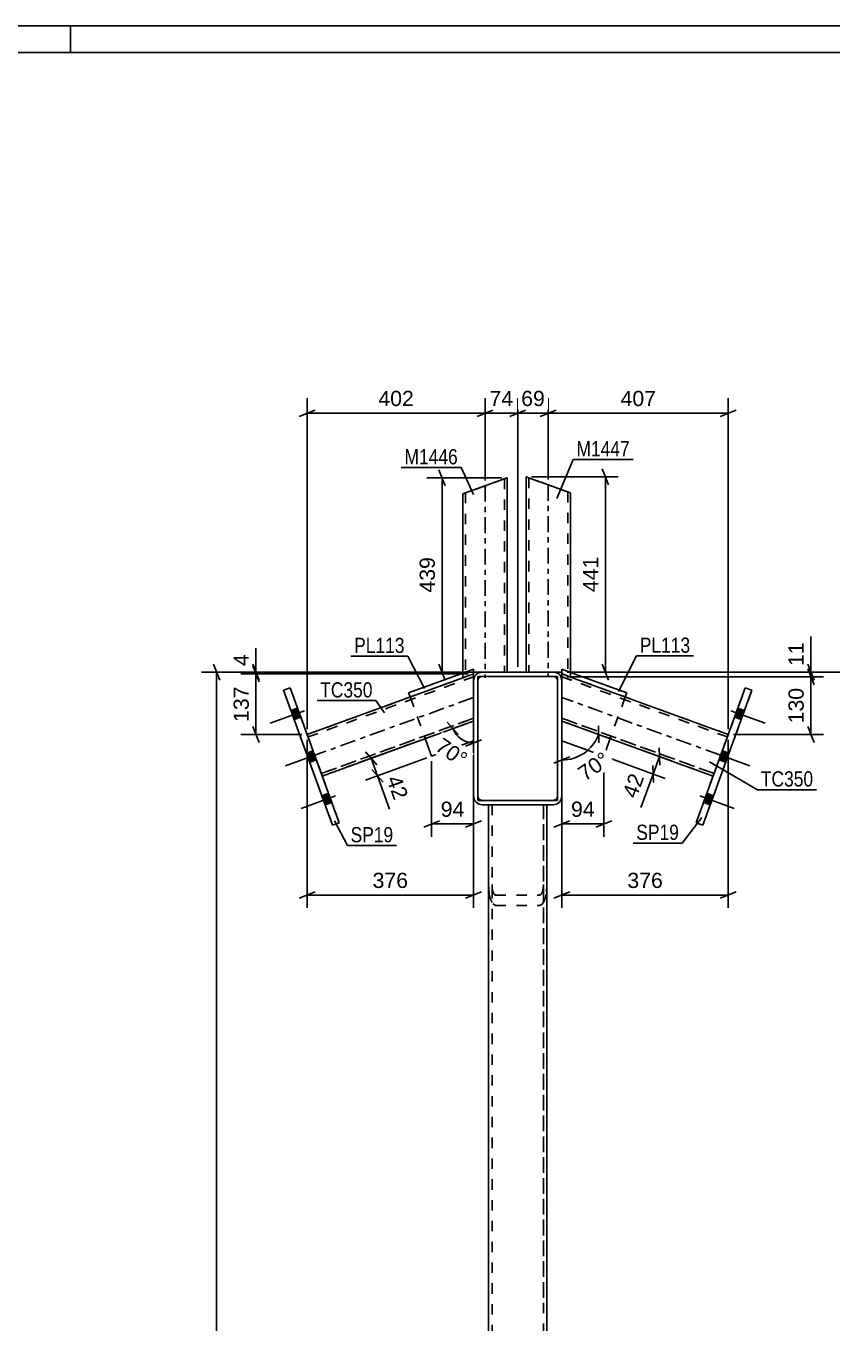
# Model space of a CAD drawing. Header units: millimetres. Extents: x 0 to 1189, y 0 to 841.
# Drawn here: x 550.6 to 702.5, y 596.6 to 841 of the extents above; entities that cross this region are included whole.
import ezdxf

# ---------------------------------------------------------------- set-up
doc = ezdxf.new("R2010")
doc.units = ezdxf.units.MM
doc.linetypes.add('DXK_LINE_DOT2', pattern=[3.9198, 1.9599, -1.9599])
doc.linetypes.add('DXK_LINE_DOT3', pattern=[5.9187, 2.979, -0.9799, 0.9799, -0.9799])
doc.styles.add('Arial', font='ARIAL.TTF', dxfattribs={"height": 0.2})
doc.styles.add('Arial Narrow', font='ARIALN.TTF', dxfattribs={"height": 0.2})

# ---------------------------------------------------------------- blocks, each defined once
blk = doc.blocks.new('Unknown-284935191-1134')
at = {"color": 5, "linetype": 'Continuous'}
for p, q in [((1189, 841), (0, 841)), ((559, 836), (559, 841)), ((1184, 836), (5, 836))]:
    blk.add_line(p, q, dxfattribs=at)
blk = doc.blocks.new('Part-284935191-10053 - 10052')
at = {"color": 2, "linetype": 'Continuous'}
for p, q in [((636.58, 719.28), (635.94, 719.15)), ((636.58, 719.28), (649.91, 719.28)), ((650.55, 719.15), (649.91, 719.28)), ((635.04, 718.25), (634.91, 717.61)), ((634.91, 717.61), (634.91, 695.95)), ((651.58, 717.61), (651.45, 718.25)), ((651.58, 717.61), (651.58, 695.95)), ((634.91, 695.95), (635.04, 695.31)), ((635.94, 694.41), (636.58, 694.28)), ((636.58, 694.28), (638.28, 694.28)), ((649.91, 694.28), (648.21, 694.28)), ((649.91, 694.28), (650.55, 694.41)), ((651.45, 695.31), (651.58, 695.95))]:
    blk.add_line(p, q, dxfattribs=at)
at = {"color": 7, "linetype": 'DXK_LINE_DOT2'}
for p, q in [((636.26, 718.38), (636.58, 718.45)), ((636.58, 719.28), (636.58, 719.28)), ((636.58, 718.45), (636.58, 718.45)), ((636.58, 718.45), (649.91, 718.45)), ((649.91, 719.28), (649.91, 719.28)), ((649.91, 718.45), (649.91, 718.45)), ((649.91, 718.45), (650.23, 718.38)), ((634.91, 717.62), (634.91, 717.61)), ((635.74, 717.61), (635.81, 717.93)), ((635.74, 717.61), (635.74, 717.62)), ((635.74, 695.95), (635.74, 717.61)), ((650.68, 717.93), (650.74, 717.61)), ((650.74, 717.61), (650.74, 717.62)), ((650.74, 695.95), (650.74, 717.61)), ((651.58, 717.62), (651.58, 717.61)), ((635.74, 695.95), (635.74, 695.95)), ((635.81, 695.63), (635.74, 695.95)), ((636.58, 695.11), (636.26, 695.18)), ((636.58, 695.11), (636.58, 695.12)), ((636.58, 695.11), (649.91, 695.11)), ((636.58, 694.28), (636.58, 694.28)), ((648.21, 694.28), (638.28, 694.28)), ((650.23, 695.18), (649.91, 695.11)), ((649.91, 695.11), (649.91, 695.12)), ((649.91, 694.28), (649.91, 694.28)), ((650.74, 695.95), (650.68, 695.63)), ((650.74, 695.95), (650.74, 695.95))]:
    blk.add_line(p, q, dxfattribs=at)
at = {"color": 7, "linetype": 'DXK_LINE_DOT3'}
blk.add_line((643.24, 706.78), (643.24, 706.78), dxfattribs=at)
at = {"color": 2, "linetype": 'Continuous'}
for centre, start, end in [((636.58, 717.61), 112.5, 157.5), ((649.91, 717.61), 22.5, 67.5), ((636.58, 695.95), 202.5, 247.5), ((649.91, 695.95), 292.5, 337.5)]:
    blk.add_arc(centre, 1.67, start, end, dxfattribs=at)
at = {"color": 7, "linetype": 'DXK_LINE_DOT2'}
for centre, start, end in [((636.58, 717.61), 112.5, 157.5), ((649.91, 717.61), 22.5, 67.5), ((636.58, 695.95), 202.5, 247.5), ((649.91, 695.95), 292.5, 337.5)]:
    blk.add_arc(centre, 0.833, start, end, dxfattribs=at)
blk = doc.blocks.new('Part-284935191-10109 - 10052')
at = {"color": 2, "linetype": 'Continuous'}
for p, q in [((644.84, 756.06), (644.84, 756.06)), ((644.84, 756.06), (644.84, 719.28)), ((644.84, 756.06), (644.91, 756.03)), ((644.91, 756.03), (645.13, 755.95)), ((645.13, 755.95), (653.17, 753.03)), ((653.17, 753.03), (653.17, 753.03)), ((653.17, 753.03), (653.17, 718.34)), ((651.58, 719.28), (649.91, 719.28)), ((651.58, 719.28), (651.58, 718.92)), ((651.58, 718.92), (652.88, 718.44)), ((653.09, 718.37), (652.88, 718.44)), ((653.17, 718.34), (653.09, 718.37))]:
    blk.add_line(p, q, dxfattribs=at)
at = {"color": 7, "linetype": 'DXK_LINE_DOT2'}
for p, q in [((653.17, 753.03), (644.84, 756.06)), ((644.84, 756.06), (644.84, 756.06)), ((645.34, 755.88), (645.34, 719.28)), ((645.34, 755.88), (652.63, 753.22)), ((645.34, 755.88), (645.37, 755.86)), ((645.37, 755.86), (652.67, 753.21)), ((652.63, 753.22), (652.67, 753.21)), ((652.67, 753.21), (652.67, 718.52)), ((653.17, 753.03), (653.17, 753.03)), ((644.84, 719.28), (644.91, 719.28)), ((644.84, 719.28), (644.91, 719.28)), ((649.91, 719.28), (644.91, 719.28)), ((644.91, 719.28), (645.13, 719.28)), ((651.58, 719.28), (645.13, 719.28)), ((651.58, 719.28), (645.34, 719.28)), ((645.34, 719.28), (651.58, 719.28)), ((651.58, 719.28), (651.58, 719.28)), ((651.58, 719.28), (651.58, 719.28)), ((651.58, 718.92), (652.67, 718.52)), ((651.58, 718.92), (652.67, 718.52)), ((651.58, 718.92), (653.17, 718.34))]:
    blk.add_line(p, q, dxfattribs=at)
at = {"color": 7, "linetype": 'DXK_LINE_DOT3'}
blk.add_line((649, 754.54), (649, 718.34), dxfattribs=at)
blk = doc.blocks.new('Part-284935191-10071 - 10052')
at = {"color": 2, "linetype": 'Continuous'}
for p, q in [((651.58, 718.92), (651.58, 717.61)), ((653.17, 718.34), (682.9, 707.52)), ((651.58, 710.05), (680.05, 699.69))]:
    blk.add_line(p, q, dxfattribs=at)
at = {"color": 7, "linetype": 'DXK_LINE_DOT2'}
for p, q in [((651.58, 718.92), (653.17, 718.34)), ((651.58, 718.92), (651.58, 718.92)), ((682.9, 707.52), (651.58, 718.92)), ((651.58, 718.92), (651.58, 718.92)), ((651.58, 718.92), (651.58, 717.85)), ((651.58, 718.39), (682.73, 707.05)), ((682.73, 707.05), (651.58, 718.39)), ((651.58, 718.39), (651.58, 718.39)), ((651.58, 710.05), (651.58, 717.61)), ((651.58, 710.58), (680.22, 700.16)), ((680.22, 700.16), (651.58, 710.58)), ((651.58, 710.58), (651.58, 710.58)), ((680.05, 699.69), (651.58, 710.05)), ((651.58, 710.05), (651.58, 710.05)), ((682.9, 707.52), (680.05, 699.69)), ((680.05, 699.69), (682.9, 707.52)), ((682.73, 707.05), (682.73, 707.05)), ((682.9, 707.52), (682.9, 707.52)), ((680.05, 699.69), (680.05, 699.69)), ((680.22, 700.16), (680.22, 700.16))]:
    blk.add_line(p, q, dxfattribs=at)
at = {"color": 7, "linetype": 'DXK_LINE_DOT3'}
blk.add_line((681.47, 703.6), (651.58, 714.48), dxfattribs=at)
blk = doc.blocks.new('Part-284935191-10055 - 10052')
at = {"color": 7, "linetype": 'DXK_LINE_DOT2'}
for p, q in [((637.74, 694.28), (637.74, 694.28)), ((637.74, 694.28), (638.41, 694.28)), ((637.74, 694.28), (637.74, 601.4)), ((637.84, 694.28), (637.74, 694.28)), ((638.13, 694.28), (637.84, 694.28)), ((648.35, 694.28), (638.13, 694.28)), ((638.41, 694.28), (638.41, 694.28)), ((638.41, 694.28), (638.41, 601.4)), ((638.41, 694.28), (638.46, 694.28)), ((638.46, 694.28), (638.6, 694.28)), ((648.08, 694.28), (638.6, 694.28)), ((648.08, 601.4), (648.08, 694.28)), ((648.74, 694.28), (648.08, 694.28)), ((648.64, 694.28), (648.35, 694.28)), ((648.74, 694.28), (648.64, 694.28)), ((648.74, 694.28), (648.74, 601.4)), ((637.74, 679.24), (637.84, 677.73)), ((638.46, 678.49), (638.41, 679.24)), ((639.08, 677.27), (638.82, 677.42)), ((639.08, 677.27), (647.41, 677.27)), ((647.66, 677.42), (647.41, 677.27)), ((648.08, 679.24), (648.03, 678.49)), ((648.64, 677.73), (648.74, 679.24)), ((638.57, 675.61), (638.82, 675.46)), ((638.82, 675.46), (639.08, 675.31)), ((639.08, 675.31), (647.41, 675.31)), ((647.41, 675.31), (647.88, 675.58)), ((647.88, 675.58), (647.92, 675.61))]:
    blk.add_line(p, q, dxfattribs=at)
for centre, radius, start, end in [((642.43, 678.1), 4.6, 184.591, 212.8749), ((640.75, 678.67), 2.3, 184.591, 212.8749), ((645.73, 678.67), 2.3, 327.1251, 355.409), ((644.06, 678.1), 4.6, 327.1251, 355.409)]:
    blk.add_arc(centre, radius, start, end, dxfattribs=at)
blk = doc.blocks.new('Part-284935191-10057 - 10052')
at = {"color": 2, "linetype": 'Continuous'}
for p, q in [((637.74, 694.28), (637.74, 453.45)), ((638.28, 694.28), (638.57, 694.28)), ((638.57, 694.28), (648.21, 694.28)), ((648.74, 694.28), (648.74, 453.45)), ((648.2, 453.45), (638.28, 453.45))]:
    blk.add_line(p, q, dxfattribs=at)
at = {"color": 7, "linetype": 'DXK_LINE_DOT2'}
for p, q in [((637.74, 694.28), (637.74, 694.28)), ((637.74, 694.28), (637.74, 694.28)), ((637.74, 694.28), (637.84, 694.28)), ((638.13, 694.28), (637.74, 694.28)), ((637.84, 694.28), (638.28, 694.28)), ((638.13, 694.28), (648.35, 694.28)), ((638.41, 694.28), (638.41, 453.45)), ((638.41, 694.28), (647.88, 694.28)), ((638.41, 694.28), (638.46, 694.28)), ((638.46, 694.28), (638.6, 694.28)), ((648.08, 694.28), (638.6, 694.28)), ((648.03, 694.28), (647.88, 694.28)), ((648.08, 694.28), (648.03, 694.28)), ((648.08, 453.45), (648.08, 694.28)), ((648.64, 694.28), (648.21, 694.28)), ((648.64, 694.28), (648.35, 694.28)), ((648.64, 694.28), (648.74, 694.28)), ((648.74, 694.28), (648.64, 694.28)), ((648.74, 694.28), (648.74, 694.28)), ((648.74, 694.28), (648.74, 694.28)), ((637.74, 453.45), (637.74, 453.45)), ((637.74, 453.45), (638.57, 453.45)), ((638.28, 453.45), (637.74, 453.45)), ((638.41, 453.45), (648.74, 453.45)), ((638.41, 453.45), (638.41, 453.45)), ((647.92, 453.45), (648.03, 453.45)), ((648.03, 453.45), (648.08, 453.45)), ((648.08, 453.45), (648.08, 453.45)), ((648.35, 453.45), (648.2, 453.45)), ((648.74, 453.45), (648.35, 453.45)), ((648.74, 453.45), (648.74, 453.45))]:
    blk.add_line(p, q, dxfattribs=at)
blk = doc.blocks.new('Part-284935191-10060 - 10052')
at = {"color": 7, "linetype": 'DXK_LINE_DOT2'}
for p, q in [((603.59, 707.52), (634.91, 718.92)), ((634.91, 718.92), (632.92, 718.2)), ((634.91, 718.92), (634.91, 718.92)), ((634.91, 718.92), (634.91, 718.92)), ((634.91, 718.92), (634.91, 718.84)), ((634.91, 718.84), (634.91, 718.84)), ((634.91, 718.61), (634.91, 718.61)), ((603.76, 707.05), (634.91, 718.39)), ((634.91, 718.39), (603.76, 707.05)), ((634.91, 718.39), (634.91, 718.39)), ((634.91, 718.26), (634.91, 718.26)), ((634.91, 718.26), (634.91, 717.85)), ((634.91, 717.61), (634.91, 710.05)), ((606.27, 700.16), (634.91, 710.58)), ((634.91, 710.58), (606.27, 700.16)), ((634.91, 710.05), (606.44, 699.69)), ((634.91, 710.58), (634.91, 710.58)), ((634.91, 710.05), (634.91, 710.05)), ((603.59, 707.52), (606.44, 699.69)), ((606.44, 699.69), (603.59, 707.52)), ((603.59, 707.52), (603.59, 707.52)), ((603.76, 707.05), (603.76, 707.05)), ((606.27, 700.16), (606.27, 700.16)), ((606.44, 699.69), (606.44, 699.69))]:
    blk.add_line(p, q, dxfattribs=at)
at = {"color": 2, "linetype": 'Continuous'}
for p, q in [((634.91, 718.84), (634.91, 718.92)), ((634.91, 718.84), (634.91, 718.26)), ((632.92, 718.2), (603.59, 707.52)), ((634.91, 718.26), (634.91, 717.61)), ((606.44, 699.69), (634.91, 710.05))]:
    blk.add_line(p, q, dxfattribs=at)
at = {"color": 7, "linetype": 'DXK_LINE_DOT3'}
blk.add_line((634.91, 714.48), (605.01, 703.6), dxfattribs=at)
blk = doc.blocks.new('Part-284935191-10073 - 10052')
at = {"color": 2, "linetype": 'Continuous'}
for p, q in [((686.11, 716.33), (676.84, 690.88)), ((687.36, 715.87), (686.11, 716.33)), ((686.11, 716.33), (686.11, 716.33)), ((678.1, 690.42), (687.36, 715.87)), ((687.36, 715.87), (687.36, 715.87)), ((676.84, 690.88), (678.1, 690.42)), ((676.84, 690.88), (676.84, 690.88)), ((678.1, 690.42), (678.1, 690.42))]:
    blk.add_line(p, q, dxfattribs=at)
at = {"color": 7, "linetype": 'DXK_LINE_DOT2'}
for p, q in [((676.84, 690.88), (686.11, 716.33)), ((686.11, 716.33), (687.36, 715.87)), ((687.36, 715.87), (678.1, 690.42)), ((678.1, 690.42), (676.84, 690.88))]:
    blk.add_line(p, q, dxfattribs=at)
blk = doc.blocks.new('Part-284935191-10074 - 10052')
at = {"color": 2, "linetype": 'Continuous'}
for p, q in [((600.38, 716.33), (599.13, 715.87)), ((609.64, 690.88), (600.38, 716.33)), ((600.38, 716.33), (600.38, 716.33)), ((599.13, 715.87), (608.39, 690.42)), ((599.13, 715.87), (599.13, 715.87)), ((608.39, 690.42), (609.64, 690.88)), ((608.39, 690.42), (608.39, 690.42)), ((609.64, 690.88), (609.64, 690.88))]:
    blk.add_line(p, q, dxfattribs=at)
at = {"color": 7, "linetype": 'DXK_LINE_DOT2'}
for p, q in [((599.13, 715.87), (600.38, 716.33)), ((609.64, 690.88), (600.38, 716.33)), ((608.39, 690.42), (599.13, 715.87)), ((609.64, 690.88), (608.39, 690.42))]:
    blk.add_line(p, q, dxfattribs=at)
blk = doc.blocks.new('Part-284935191-10085 - 10052')
at = {"color": 7, "linetype": 'DXK_LINE_DOT2'}
for p, q in [((651.58, 719.8), (651.58, 719.8)), ((651.58, 719.8), (651.58, 706.32)), ((651.58, 719.8), (653.17, 719.22)), ((651.58, 719.8), (663.78, 715.36)), ((663.5, 714.58), (660.65, 706.75)), ((663.78, 715.36), (663.78, 715.36)), ((651.58, 706.32), (659.45, 703.46))]:
    blk.add_line(p, q, dxfattribs=at)
at = {"color": 2, "linetype": 'Continuous'}
for p, q in [((653.17, 719.22), (663.78, 715.36)), ((663.78, 715.36), (663.5, 714.58)), ((663.78, 715.36), (663.78, 715.36)), ((651.58, 706.32), (659.45, 703.46)), ((660.65, 706.75), (659.45, 703.46)), ((659.45, 703.46), (659.45, 703.46))]:
    blk.add_line(p, q, dxfattribs=at)
blk = doc.blocks.new('Part-284935191-10086 - 10052')
at = {"color": 7, "linetype": 'DXK_LINE_DOT2'}
for p, q in [((622.7, 715.36), (634.91, 719.8)), ((634.91, 719.8), (632.92, 719.08)), ((634.91, 719.8), (634.91, 719.8)), ((634.91, 719.8), (634.91, 706.32)), ((622.7, 715.36), (622.7, 715.36)), ((622.99, 714.58), (625.84, 706.75)), ((627.04, 703.46), (634.91, 706.32))]:
    blk.add_line(p, q, dxfattribs=at)
at = {"color": 2, "linetype": 'Continuous'}
for p, q in [((632.92, 719.08), (622.7, 715.36)), ((622.7, 715.36), (622.7, 715.36)), ((622.7, 715.36), (622.99, 714.58)), ((627.04, 703.46), (625.84, 706.75)), ((634.91, 706.32), (627.04, 703.46)), ((627.04, 703.46), (627.04, 703.46))]:
    blk.add_line(p, q, dxfattribs=at)
blk = doc.blocks.new('Part-284935191-10110 - 10052')
at = {"color": 7, "linetype": 'DXK_LINE_DOT2'}
for p, q in [((640.96, 755.77), (632.92, 752.84)), ((640.72, 755.68), (633.42, 753.03)), ((640.76, 755.7), (633.46, 753.04)), ((640.72, 755.68), (640.76, 755.7)), ((640.76, 755.7), (640.76, 719.28)), ((641.18, 755.85), (640.96, 755.77)), ((641.26, 755.88), (641.18, 755.85)), ((641.26, 755.88), (641.26, 755.88)), ((632.92, 752.84), (632.92, 752.84)), ((633.42, 753.03), (633.46, 753.04)), ((633.42, 753.03), (633.42, 718.38)), ((634.91, 718.92), (633.22, 718.3)), ((634.91, 718.92), (633.42, 718.38)), ((634.91, 718.92), (633.42, 718.38)), ((634.91, 719.28), (640.76, 719.28)), ((634.91, 719.28), (634.91, 719.28)), ((634.91, 719.28), (640.76, 719.28)), ((634.91, 719.28), (634.91, 719.28)), ((634.91, 719.28), (641.18, 719.28)), ((634.91, 719.28), (634.91, 719.28)), ((636.58, 719.28), (640.96, 719.28)), ((641.18, 719.28), (640.96, 719.28)), ((641.18, 719.28), (641.26, 719.28)), ((641.26, 719.28), (641.18, 719.28)), ((632.92, 718.2), (633, 718.22)), ((633, 718.22), (633.22, 718.3))]:
    blk.add_line(p, q, dxfattribs=at)
at = {"color": 2, "linetype": 'Continuous'}
for p, q in [((641.26, 755.88), (633.22, 752.95)), ((641.26, 755.88), (641.26, 755.88)), ((641.26, 755.88), (641.26, 719.28)), ((632.92, 752.84), (633, 752.87)), ((632.92, 752.84), (632.92, 752.84)), ((632.92, 718.2), (632.92, 752.84)), ((633, 752.87), (633.22, 752.95)), ((634.91, 718.92), (632.92, 718.2)), ((634.91, 719.28), (636.58, 719.28)), ((634.91, 719.28), (634.91, 718.92)), ((632.92, 718.2), (632.92, 718.2))]:
    blk.add_line(p, q, dxfattribs=at)
at = {"color": 7, "linetype": 'DXK_LINE_DOT3'}
blk.add_line((637.09, 754.36), (637.09, 718.2), dxfattribs=at)
blk = doc.blocks.new('Part-284935191-10120 - 10052')
at = {"color": 2, "linetype": 'Continuous'}
for p, q in [((635.74, 718.45), (635.74, 695.11)), ((635.74, 718.45), (650.74, 718.45)), ((650.74, 718.45), (650.74, 695.11)), ((635.74, 695.11), (635.74, 695.11)), ((650.74, 695.11), (635.74, 695.11)), ((650.74, 695.11), (650.74, 695.11))]:
    blk.add_line(p, q, dxfattribs=at)
at = {"color": 7, "linetype": 'DXK_LINE_DOT2'}
for p, q in [((635.74, 718.45), (635.74, 718.45)), ((650.74, 718.45), (635.74, 718.45)), ((650.74, 718.45), (650.74, 718.45)), ((635.74, 695.11), (650.74, 695.11))]:
    blk.add_line(p, q, dxfattribs=at)
blk = doc.blocks.new('Bolt-284935191-10157 - 10052')
at = {"linetype": 'Continuous'}
for points in [[(684.71, 712.49), (684.08, 710.77), (685.34, 710.31), (685.96, 712.03)], [(684.71, 712.49), (684.08, 710.77), (685.34, 710.31), (685.96, 712.03)], [(684.71, 712.49), (684.08, 710.77), (685.34, 710.31), (685.96, 712.03)], [(681.79, 704.46), (681.16, 702.74), (682.41, 702.29), (683.04, 704.01)], [(681.79, 704.46), (681.16, 702.74), (682.41, 702.28), (683.04, 704.01)], [(678.87, 696.44), (678.24, 694.71), (679.49, 694.26), (680.12, 695.98)], [(678.87, 696.44), (678.24, 694.71), (679.49, 694.26), (680.12, 695.98)], [(678.87, 696.44), (678.24, 694.71), (679.49, 694.26), (680.12, 695.98)]]:
    blk.add_hatch(color=1, dxfattribs=at).paths.add_polyline_path(points)
at = {"color": 1, "linetype": 'Continuous'}
for p, q in [((683.38, 712), (689.88, 709.63)), ((683.38, 712), (689.88, 709.63)), ((683.38, 712), (689.88, 709.63)), ((684.71, 712.49), (685.96, 712.03)), ((684.71, 712.49), (685.96, 712.03)), ((684.71, 712.49), (685.96, 712.03)), ((684.08, 710.77), (685.34, 710.31)), ((684.08, 710.77), (685.34, 710.31)), ((684.08, 710.77), (685.34, 710.31)), ((680.46, 703.97), (686.96, 701.61)), ((680.46, 703.97), (686.96, 701.61)), ((681.79, 704.46), (683.04, 704.01)), ((681.79, 704.46), (683.04, 704.01)), ((681.16, 702.74), (682.41, 702.29)), ((681.16, 702.74), (682.41, 702.28)), ((677.54, 695.95), (684.03, 693.58)), ((677.54, 695.95), (684.03, 693.58)), ((677.54, 695.95), (684.03, 693.58)), ((678.24, 694.71), (679.49, 694.26)), ((678.24, 694.71), (679.49, 694.26)), ((678.24, 694.71), (679.49, 694.26)), ((678.87, 696.44), (680.12, 695.98)), ((678.87, 696.44), (680.12, 695.98)), ((678.87, 696.44), (680.12, 695.98))]:
    blk.add_line(p, q, dxfattribs=at)
blk = doc.blocks.new('Bolt-284935191-10158 - 10052')
at = {"linetype": 'Continuous'}
for points in [[(602.4, 710.77), (601.78, 712.49), (600.52, 712.03), (601.15, 710.31)], [(602.4, 710.77), (601.78, 712.49), (600.52, 712.03), (601.15, 710.31)], [(602.4, 710.77), (601.78, 712.49), (600.52, 712.03), (601.15, 710.31)], [(605.33, 702.74), (604.7, 704.46), (603.45, 704.01), (604.07, 702.29)], [(605.33, 702.74), (604.7, 704.46), (603.45, 704.01), (604.07, 702.28)], [(608.25, 694.71), (607.62, 696.44), (606.37, 695.98), (606.99, 694.26)], [(608.25, 694.71), (607.62, 696.44), (606.37, 695.98), (606.99, 694.26)], [(608.25, 694.71), (607.62, 696.44), (606.37, 695.98), (606.99, 694.26)]]:
    blk.add_hatch(color=1, dxfattribs=at).paths.add_polyline_path(points)
at = {"color": 1, "linetype": 'Continuous'}
for p, q in [((603.11, 712), (596.61, 709.63)), ((603.11, 712), (596.61, 709.63)), ((603.11, 712), (596.61, 709.63)), ((601.78, 712.49), (600.52, 712.03)), ((601.78, 712.49), (600.52, 712.03)), ((601.78, 712.49), (600.52, 712.03)), ((602.4, 710.77), (601.15, 710.31)), ((602.4, 710.77), (601.15, 710.31)), ((602.4, 710.77), (601.15, 710.31)), ((606.03, 703.97), (599.53, 701.61)), ((606.03, 703.97), (599.53, 701.61)), ((604.7, 704.46), (603.45, 704.01)), ((604.7, 704.46), (603.45, 704.01)), ((605.33, 702.74), (604.07, 702.29)), ((605.33, 702.74), (604.07, 702.28)), ((608.95, 695.95), (602.45, 693.58)), ((608.95, 695.95), (602.45, 693.58)), ((608.95, 695.95), (602.45, 693.58)), ((607.62, 696.44), (606.37, 695.98)), ((607.62, 696.44), (606.37, 695.98)), ((607.62, 696.44), (606.37, 695.98)), ((608.25, 694.71), (606.99, 694.26)), ((608.25, 694.71), (606.99, 694.26)), ((608.25, 694.71), (606.99, 694.26))]:
    blk.add_line(p, q, dxfattribs=at)
blk = doc.blocks.new('StraightDimension-284935191-10874 - 10052')
at = {"color": 7, "linetype": 'Continuous'}
for p, q in [((640.26, 755.88), (626.14, 755.88)), ((629.59, 754.38), (628.39, 757.38)), ((628.99, 719.28), (628.99, 755.88)), ((636.37, 719.28), (626.14, 719.28)), ((628.39, 720.78), (629.59, 717.78))]:
    blk.add_line(p, q, dxfattribs=at)
at = {"color": 0}
blk.add_wipeout([(628.24, 741.52), (624.04, 741.52), (624.04, 733.65), (628.24, 733.65)], dxfattribs=at)
at = {"color": 3, "style": 'Arial'}
blk.add_text('439', height=2.865, rotation=90.0002, dxfattribs=at).set_placement((627.64, 734.25))
blk = doc.blocks.new('StraightDimension-284935191-11020 - 10052')
at = {"color": 7, "linetype": 'Continuous'}
for p, q in [((636.37, 719.28), (591.1, 719.28)), ((633.91, 718.92), (591.1, 718.92)), ((593.35, 720.78), (594.55, 717.78)), ((594.55, 717.42), (593.35, 720.42)), ((593.95, 718.92), (593.95, 719.28))]:
    blk.add_line(p, q, dxfattribs=at)
at = {"color": 0}
blk.add_wipeout([(593.2, 723.23), (589, 723.23), (589, 719.81), (593.2, 719.81)], dxfattribs=at)
at = {"color": 7, "linetype": 'Continuous'}
blk.add_line((593.95, 719.28), (593.95, 723.76), dxfattribs=at)
blk.add_line((593.95, 719.28), (593.95, 723.76), dxfattribs=at)
at = {"color": 3, "style": 'Arial'}
blk.add_text('4', height=2.87, rotation=90.0002, dxfattribs=at).set_placement((592.6, 720.41))
blk = doc.blocks.new('StraightDimension-284935191-11021 - 10052')
at = {"color": 7, "linetype": 'Continuous'}
for p, q in [((633.91, 718.92), (591.1, 718.92)), ((593.35, 720.42), (594.55, 717.42)), ((593.95, 707.52), (593.95, 718.92)), ((594.55, 706.02), (593.35, 709.02)), ((602.59, 707.52), (591.1, 707.52))]:
    blk.add_line(p, q, dxfattribs=at)
at = {"color": 0}
blk.add_wipeout([(593.2, 717.15), (589, 717.15), (589, 709.28), (593.2, 709.28)], dxfattribs=at)
at = {"color": 3, "style": 'Arial'}
blk.add_text('137', height=2.865, rotation=90.0002, dxfattribs=at).set_placement((592.6, 709.88))
blk = doc.blocks.new('StraightDimension-284935191-11063 - 10052')
at = {"color": 7, "linetype": 'Continuous'}
blk.add_line((652.58, 719.26), (710.36, 719.26), dxfattribs=at)
blk = doc.blocks.new('StraightDimension-284935191-11186 - 10052')
at = {"color": 7, "linetype": 'Continuous'}
for p, q in [((637.09, 755.36), (637.09, 770.89)), ((643.24, 720.28), (643.24, 770.89)), ((635.59, 767.44), (638.59, 768.64)), ((637.09, 768.04), (643.24, 768.04)), ((644.74, 768.64), (641.74, 767.44))]:
    blk.add_line(p, q, dxfattribs=at)
at = {"color": 0}
blk.add_wipeout([(642.99, 768.79), (642.99, 772.99), (637.34, 772.99), (637.34, 768.79)], dxfattribs=at)
at = {"color": 3, "style": 'Arial'}
blk.add_text('74', height=2.865, dxfattribs=at).set_placement((637.94, 769.39))
blk = doc.blocks.new('StraightDimension-284935191-11087 - 10052')
at = {"color": 7, "linetype": 'Continuous'}
for p, q in [((652.58, 719.28), (700.86, 719.28)), ((697.86, 720.78), (699.06, 717.78)), ((699.06, 716.86), (697.86, 719.86)), ((698.46, 718.36), (698.46, 719.28)), ((652.58, 718.36), (700.86, 718.36))]:
    blk.add_line(p, q, dxfattribs=at)
at = {"color": 0}
blk.add_wipeout([(697.71, 725.45), (693.51, 725.45), (693.51, 719.81), (697.71, 719.81)], dxfattribs=at)
at = {"color": 7, "linetype": 'Continuous'}
blk.add_line((698.46, 719.28), (698.46, 725.98), dxfattribs=at)
blk.add_line((698.46, 719.28), (698.46, 725.98), dxfattribs=at)
at = {"color": 3, "style": 'Arial'}
blk.add_text('11', height=2.865, rotation=90.0002, dxfattribs=at).set_placement((697.11, 720.41))
blk = doc.blocks.new('StraightDimension-284935191-10820 - 10052')
at = {"color": 7, "linetype": 'Continuous'}
for p, q in [((660.36, 754.56), (659.16, 757.56)), ((645.84, 756.06), (662.16, 756.06)), ((659.76, 719.28), (659.76, 756.06)), ((652.58, 719.28), (662.16, 719.28)), ((659.16, 720.78), (660.36, 717.78))]:
    blk.add_line(p, q, dxfattribs=at)
at = {"color": 0}
blk.add_wipeout([(659.01, 741.61), (654.81, 741.61), (654.81, 733.74), (659.01, 733.74)], dxfattribs=at)
at = {"color": 3, "style": 'Arial'}
blk.add_text('441', height=2.865, rotation=90.0002, dxfattribs=at).set_placement((658.41, 734.34))
blk = doc.blocks.new('StraightDimension-284935191-10837 - 10052')
at = {"color": 7, "linetype": 'Continuous'}
for p, q in [((661.59, 706.41), (672.21, 702.54)), ((669.9, 704.98), (670, 701.75)), ((660.39, 703.12), (671.01, 699.25)), ((668.81, 698.46), (668.7, 701.69)), ((668.76, 700.07), (669.95, 703.36))]:
    blk.add_line(p, q, dxfattribs=at)
at = {"color": 0}
blk.add_wipeout([(667.87, 699.83), (663.92, 701.27), (661.99, 695.96), (665.94, 694.53)], dxfattribs=at)
at = {"color": 7, "linetype": 'Continuous'}
blk.add_line((668.76, 700.07), (666.46, 693.78), dxfattribs=at)
blk.add_line((668.76, 700.07), (666.46, 693.78), dxfattribs=at)
at = {"color": 3, "style": 'Arial'}
blk.add_text('42', height=2.865, rotation=69.9983, dxfattribs=at).set_placement((665.58, 695.3))
blk = doc.blocks.new('StraightDimension-284935191-10890 - 10052')
at = {"color": 7, "linetype": 'Continuous'}
for p, q in [((624.9, 706.41), (613.37, 702.21)), ((614.55, 704.24), (616.71, 701.83)), ((626.1, 703.12), (614.57, 698.92)), ((615.63, 703.03), (616.83, 699.74)), ((617.9, 698.54), (615.75, 700.95))]:
    blk.add_line(p, q, dxfattribs=at)
at = {"color": 0}
blk.add_wipeout([(619.64, 694.2), (623.59, 695.64), (621.66, 700.94), (617.71, 699.51)], dxfattribs=at)
at = {"color": 7, "linetype": 'Continuous'}
blk.add_line((616.83, 699.74), (619.12, 693.45), dxfattribs=at)
blk.add_line((616.83, 699.74), (619.12, 693.45), dxfattribs=at)
at = {"color": 3, "style": 'Arial'}
blk.add_text('42', height=2.865, rotation=-69.9983, dxfattribs=at).set_placement((618.48, 699.15))
blk = doc.blocks.new('StraightDimension-284935191-10996 - 10052')
at = {"color": 7, "linetype": 'Continuous'}
for p, q in [((635.58, 719.28), (583.69, 719.28)), ((587.14, 717.78), (585.94, 720.78)), ((586.54, 442.19), (586.54, 719.28))]:
    blk.add_line(p, q, dxfattribs=at)
blk = doc.blocks.new('StraightDimension-284935191-11088 - 10052')
at = {"color": 7, "linetype": 'Continuous'}
for p, q in [((697.86, 719.86), (699.06, 716.86)), ((652.58, 718.36), (700.86, 718.36)), ((698.46, 707.52), (698.46, 718.36)), ((699.06, 706.02), (697.86, 709.02)), ((683.9, 707.52), (700.86, 707.52))]:
    blk.add_line(p, q, dxfattribs=at)
at = {"color": 0}
blk.add_wipeout([(697.71, 716.88), (693.51, 716.88), (693.51, 709.01), (697.71, 709.01)], dxfattribs=at)
at = {"color": 3, "style": 'Arial'}
blk.add_text('130', height=2.865, rotation=90.0002, dxfattribs=at).set_placement((697.11, 709.61))
blk = doc.blocks.new('StraightDimension-284935191-11140 - 10052')
at = {"color": 7, "linetype": 'Continuous'}
for p, q in [((634.91, 705.32), (634.91, 688.26)), ((627.04, 702.46), (627.04, 688.26)), ((625.54, 690.06), (628.54, 691.26)), ((627.04, 690.66), (634.91, 690.66)), ((636.41, 691.26), (633.41, 690.06))]:
    blk.add_line(p, q, dxfattribs=at)
at = {"color": 0}
blk.add_wipeout([(633.8, 691.41), (633.8, 695.61), (628.15, 695.61), (628.15, 691.41)], dxfattribs=at)
at = {"color": 3, "style": 'Arial'}
blk.add_text('94', height=2.865, dxfattribs=at).set_placement((628.75, 692.01))
blk = doc.blocks.new('StraightDimension-284935191-11158 - 10052')
at = {"color": 7, "linetype": 'Continuous'}
for p, q in [((651.58, 705.32), (651.58, 688.26)), ((659.45, 702.46), (659.45, 688.26)), ((650.08, 690.06), (653.08, 691.26)), ((651.58, 690.66), (659.45, 690.66)), ((660.95, 691.26), (657.95, 690.06))]:
    blk.add_line(p, q, dxfattribs=at)
at = {"color": 0}
blk.add_wipeout([(658.34, 691.41), (658.34, 695.61), (652.69, 695.61), (652.69, 691.41)], dxfattribs=at)
at = {"color": 3, "style": 'Arial'}
blk.add_text('94', height=2.865, dxfattribs=at).set_placement((653.29, 692.01))
blk = doc.blocks.new('StraightDimension-284935191-11184 - 10052')
at = {"color": 7, "linetype": 'Continuous'}
for p, q in [((649, 755.54), (649, 770.89)), ((682.9, 708.52), (682.9, 770.89)), ((650.5, 768.64), (647.5, 767.44)), ((649, 768.04), (682.9, 768.04)), ((681.4, 767.44), (684.4, 768.64))]:
    blk.add_line(p, q, dxfattribs=at)
at = {"color": 0}
blk.add_wipeout([(669.89, 768.79), (669.89, 772.99), (662.02, 772.99), (662.02, 768.79)], dxfattribs=at)
at = {"color": 3, "style": 'Arial'}
blk.add_text('407', height=2.865, dxfattribs=at).set_placement((662.62, 769.39))
blk = doc.blocks.new('StraightDimension-284935191-11185 - 10052')
at = {"color": 7, "linetype": 'Continuous'}
for p, q in [((643.24, 720.28), (643.24, 770.89)), ((649, 755.54), (649, 770.89)), ((641.74, 767.44), (644.74, 768.64)), ((643.24, 768.04), (649, 768.04)), ((650.5, 768.64), (647.5, 767.44))]:
    blk.add_line(p, q, dxfattribs=at)
at = {"color": 0}
blk.add_wipeout([(648.95, 768.79), (648.95, 772.99), (643.3, 772.99), (643.3, 768.79)], dxfattribs=at)
at = {"color": 3, "style": 'Arial'}
blk.add_text('69', height=2.865, dxfattribs=at).set_placement((643.9, 769.39))
blk = doc.blocks.new('StraightDimension-284935191-11187 - 10052')
at = {"color": 7, "linetype": 'Continuous'}
for p, q in [((603.59, 708.52), (603.59, 770.89)), ((637.09, 755.36), (637.09, 770.89)), ((605.09, 768.64), (602.09, 767.44)), ((603.59, 768.04), (637.09, 768.04)), ((635.59, 767.44), (638.59, 768.64))]:
    blk.add_line(p, q, dxfattribs=at)
at = {"color": 0}
blk.add_wipeout([(624.27, 768.79), (624.27, 772.99), (616.4, 772.99), (616.4, 768.79)], dxfattribs=at)
at = {"color": 3, "style": 'Arial'}
blk.add_text('402', height=2.865, dxfattribs=at).set_placement((617, 769.39))
blk = doc.blocks.new('StraightDimension-284935191-11317 - 10052')
at = {"color": 7, "linetype": 'Continuous'}
for p, q in [((634.91, 709.05), (634.91, 674.85)), ((603.59, 706.52), (603.59, 674.85)), ((605.09, 677.85), (602.09, 676.65)), ((603.59, 677.25), (634.91, 677.25)), ((633.41, 676.65), (636.41, 677.85))]:
    blk.add_line(p, q, dxfattribs=at)
at = {"color": 0}
blk.add_wipeout([(623.18, 678), (623.18, 682.2), (615.31, 682.2), (615.31, 678)], dxfattribs=at)
at = {"color": 3, "style": 'Arial'}
blk.add_text('376', height=2.865, dxfattribs=at).set_placement((615.91, 678.6))
blk = doc.blocks.new('StraightDimension-284935191-11394 - 10052')
at = {"color": 7, "linetype": 'Continuous'}
for p, q in [((651.58, 717.92), (651.58, 674.85)), ((682.9, 706.52), (682.9, 674.85)), ((653.08, 677.85), (650.08, 676.65)), ((651.58, 677.25), (682.9, 677.25)), ((681.4, 676.65), (684.4, 677.85))]:
    blk.add_line(p, q, dxfattribs=at)
at = {"color": 0}
blk.add_wipeout([(671.17, 678), (671.17, 682.2), (663.3, 682.2), (663.3, 678)], dxfattribs=at)
at = {"color": 3, "style": 'Arial'}
blk.add_text('376', height=2.865, dxfattribs=at).set_placement((663.9, 678.6))
blk = doc.blocks.new('AngleDimension-284935191-11511 - 10052')
at = {"color": 7, "linetype": 'Continuous'}
for p, q in [((629.97, 709.85), (632.12, 707.44)), ((631.04, 708.65), (634.91, 710.05)), ((634.91, 705.94), (634.91, 710.05)), ((634.91, 709.05), (634.91, 705.94)), ((636.41, 706.54), (633.41, 705.34))]:
    blk.add_line(p, q, dxfattribs=at)
blk.add_arc((634.91, 710.05), 4.11, 199.9996, 270, dxfattribs=at)
at = {"color": 0}
blk.add_wipeout([(632.59, 700.43), (635, 703.87), (629.07, 708.02), (626.66, 704.58)], dxfattribs=at)
at = {"color": 3, "style": 'Arial'}
blk.add_text('70°', height=2.865, rotation=-35.002, dxfattribs=at).set_placement((627.49, 704.73))
blk = doc.blocks.new('AngleDimension-284935191-11515 - 10052')
at = {"color": 7, "linetype": 'Continuous'}
for p, q in [((658.49, 707.53), (651.58, 710.05)), ((651.58, 702.7), (651.58, 710.05)), ((652.52, 709.71), (658.49, 707.53)), ((658.44, 709.15), (658.54, 705.92)), ((650.08, 702.1), (653.08, 703.3))]:
    blk.add_line(p, q, dxfattribs=at)
blk.add_arc((651.58, 710.05), 7.35, 270, 340, dxfattribs=at)
at = {"color": 0}
blk.add_wipeout([(661.69, 701.93), (659.28, 705.37), (653.34, 701.21), (655.75, 697.77)], dxfattribs=at)
at = {"color": 3, "style": 'Arial'}
blk.add_text('70°', height=2.865, rotation=35.002, dxfattribs=at).set_placement((655.9, 698.61))
blk = doc.blocks.new('Mark-284935191-10749 - 10052')
at = {"color": 0}
blk.add_wipeout([(698.9, 697.72), (698.9, 700.72), (689.04, 700.72), (689.04, 697.72)], dxfattribs=at)
blk.add_wipeout([(698.9, 697.72), (698.9, 700.72), (689.04, 700.72), (689.04, 697.72)], dxfattribs=at)
at = {"color": 30, "linetype": 'Continuous'}
for p, q in [((679.36, 702.36), (688.44, 697.12)), ((688.44, 697.12), (699.5, 697.12))]:
    blk.add_line(p, q, dxfattribs=at)
at = {"color": 3, "style": 'Arial Narrow'}
blk.add_text('TC350', height=2.863, dxfattribs=at).set_placement((689.04, 697.72))
blk = doc.blocks.new('Mark-284935191-10743 - 10052')
at = {"color": 0}
blk.add_wipeout([(621.94, 722.87), (621.94, 725.87), (612.44, 725.87), (612.44, 722.87)], dxfattribs=at)
blk.add_wipeout([(621.94, 722.87), (621.94, 725.87), (612.44, 725.87), (612.44, 722.87)], dxfattribs=at)
at = {"color": 30, "linetype": 'Continuous'}
for p in [(611.84, 722.27), (625.72, 716.2)]:
    blk.add_line(p, (622.54, 722.27), dxfattribs=at)
at = {"color": 3, "style": 'Arial Narrow'}
blk.add_text('PL113', height=2.863, dxfattribs=at).set_placement((612.44, 722.87))
blk = doc.blocks.new('Mark-284935191-10854 - 10052')
at = {"color": 0}
blk.add_wipeout([(673.62, 687.66), (673.62, 690.66), (665.58, 690.66), (665.58, 687.66)], dxfattribs=at)
blk.add_wipeout([(673.62, 687.66), (673.62, 690.66), (665.58, 690.66), (665.58, 687.66)], dxfattribs=at)
at = {"color": 30, "linetype": 'Continuous'}
for p in [(677.92, 691.86), (664.98, 687.06)]:
    blk.add_line(p, (674.22, 687.06), dxfattribs=at)
at = {"color": 3, "style": 'Arial Narrow'}
blk.add_text('SP19', height=2.863, dxfattribs=at).set_placement((665.58, 687.66))
blk = doc.blocks.new('Mark-284935191-10740 - 10052')
at = {"color": 0}
blk.add_wipeout([(615.92, 714.49), (615.92, 717.49), (606.05, 717.49), (606.05, 714.49)], dxfattribs=at)
blk.add_wipeout([(615.92, 714.49), (615.92, 717.49), (606.05, 717.49), (606.05, 714.49)], dxfattribs=at)
at = {"color": 30, "linetype": 'Continuous'}
for p in [(605.45, 713.89), (618.15, 711.58)]:
    blk.add_line(p, (616.52, 713.89), dxfattribs=at)
at = {"color": 3, "style": 'Arial Narrow'}
blk.add_text('TC350', height=2.863, dxfattribs=at).set_placement((606.05, 714.49))
blk = doc.blocks.new('Mark-284935191-11518 - 10052')
at = {"color": 0}
blk.add_wipeout([(619.81, 687.21), (619.81, 690.21), (611.77, 690.21), (611.77, 687.21)], dxfattribs=at)
blk.add_wipeout([(619.81, 687.21), (619.81, 690.21), (611.77, 690.21), (611.77, 687.21)], dxfattribs=at)
at = {"color": 30, "linetype": 'Continuous'}
for p, q in [((608.71, 691.22), (611.17, 686.61)), ((611.17, 686.61), (620.41, 686.61))]:
    blk.add_line(p, q, dxfattribs=at)
at = {"color": 3, "style": 'Arial Narrow'}
blk.add_text('SP19', height=2.863, dxfattribs=at).set_placement((611.77, 687.21))
blk = doc.blocks.new('Mark-284935191-10752 - 10052')
at = {"color": 0}
blk.add_wipeout([(675.74, 722.91), (675.74, 725.91), (666.24, 725.91), (666.24, 722.91)], dxfattribs=at)
blk.add_wipeout([(675.74, 722.91), (675.74, 725.91), (666.24, 725.91), (666.24, 722.91)], dxfattribs=at)
at = {"color": 30, "linetype": 'Continuous'}
for p, q in [((662.21, 715.64), (665.64, 722.31)), ((665.64, 722.31), (676.34, 722.31))]:
    blk.add_line(p, q, dxfattribs=at)
at = {"color": 3, "style": 'Arial Narrow'}
blk.add_text('PL113', height=2.863, dxfattribs=at).set_placement((666.24, 722.91))
blk = doc.blocks.new('Mark-284935191-10861 - 10052')
at = {"color": 0}
blk.add_wipeout([(664.37, 759.92), (664.37, 762.92), (654.31, 762.92), (654.31, 759.92)], dxfattribs=at)
blk.add_wipeout([(664.37, 759.92), (664.37, 762.92), (654.31, 762.92), (654.31, 759.92)], dxfattribs=at)
at = {"color": 30, "linetype": 'Continuous'}
for p, q in [((650.63, 752), (653.71, 759.32)), ((653.71, 759.32), (664.97, 759.32))]:
    blk.add_line(p, q, dxfattribs=at)
at = {"color": 3, "style": 'Arial Narrow'}
blk.add_text('M1447', height=2.863, dxfattribs=at).set_placement((654.31, 759.92))
blk = doc.blocks.new('Mark-284935191-10864 - 10052')
at = {"color": 0}
blk.add_wipeout([(631.97, 758.41), (631.97, 761.41), (621.92, 761.41), (621.92, 758.41)], dxfattribs=at)
blk.add_wipeout([(631.97, 758.41), (631.97, 761.41), (621.92, 761.41), (621.92, 758.41)], dxfattribs=at)
at = {"color": 30, "linetype": 'Continuous'}
for p in [(621.32, 757.81), (634.92, 752.75)]:
    blk.add_line(p, (632.57, 757.81), dxfattribs=at)
at = {"color": 3, "style": 'Arial Narrow'}
blk.add_text('M1446', height=2.863, dxfattribs=at).set_placement((621.92, 758.41))

msp = doc.modelspace()

# ---------------------------------------------------------------- block references
for name in ['Unknown-284935191-1134', 'Part-284935191-10110 - 10052', 'Part-284935191-10109 - 10052', 'Part-284935191-10060 - 10052', 'Part-284935191-10086 - 10052', 'Part-284935191-10053 - 10052', 'Part-284935191-10120 - 10052', 'Part-284935191-10085 - 10052', 'Part-284935191-10071 - 10052', 'Part-284935191-10074 - 10052', 'Part-284935191-10073 - 10052', 'Bolt-284935191-10158 - 10052', 'Bolt-284935191-10157 - 10052', 'Part-284935191-10055 - 10052', 'Part-284935191-10057 - 10052']:
    msp.add_blockref(name, (0, 0))

# ---------------------------------------------------------------- next in the draw order: block references
for name in ['StraightDimension-284935191-10874 - 10052', 'StraightDimension-284935191-11063 - 10052']:
    msp.add_blockref(name, (0, 0))

# ---------------------------------------------------------------- next in the draw order: block references
for name in ['StraightDimension-284935191-11087 - 10052', 'StraightDimension-284935191-11020 - 10052', 'StraightDimension-284935191-10837 - 10052']:
    msp.add_blockref(name, (0, 0))

# ---------------------------------------------------------------- next in the draw order: block references
for name in ['StraightDimension-284935191-11186 - 10052', 'StraightDimension-284935191-11021 - 10052']:
    msp.add_blockref(name, (0, 0))

# ---------------------------------------------------------------- next in the draw order: block references
for name in ['StraightDimension-284935191-10820 - 10052', 'StraightDimension-284935191-10890 - 10052']:
    msp.add_blockref(name, (0, 0))

# ---------------------------------------------------------------- next in the draw order: block references
for name in ['StraightDimension-284935191-10996 - 10052', 'StraightDimension-284935191-11088 - 10052']:
    msp.add_blockref(name, (0, 0))

# ---------------------------------------------------------------- next in the draw order: block references
for name in ['StraightDimension-284935191-11187 - 10052', 'StraightDimension-284935191-11184 - 10052', 'StraightDimension-284935191-11140 - 10052', 'StraightDimension-284935191-11158 - 10052']:
    msp.add_blockref(name, (0, 0))

# ---------------------------------------------------------------- next in the draw order: block references
for name in ['StraightDimension-284935191-11185 - 10052', 'Mark-284935191-10864 - 10052', 'Mark-284935191-10743 - 10052', 'StraightDimension-284935191-11394 - 10052', 'StraightDimension-284935191-11317 - 10052']:
    msp.add_blockref(name, (0, 0))

# ---------------------------------------------------------------- next in the draw order: block references
for name in ['Mark-284935191-10861 - 10052', 'Mark-284935191-10752 - 10052', 'Mark-284935191-10740 - 10052', 'AngleDimension-284935191-11511 - 10052', 'AngleDimension-284935191-11515 - 10052', 'Mark-284935191-10749 - 10052', 'Mark-284935191-10854 - 10052', 'Mark-284935191-11518 - 10052']:
    msp.add_blockref(name, (0, 0))

doc.saveas('drawing.dxf')
